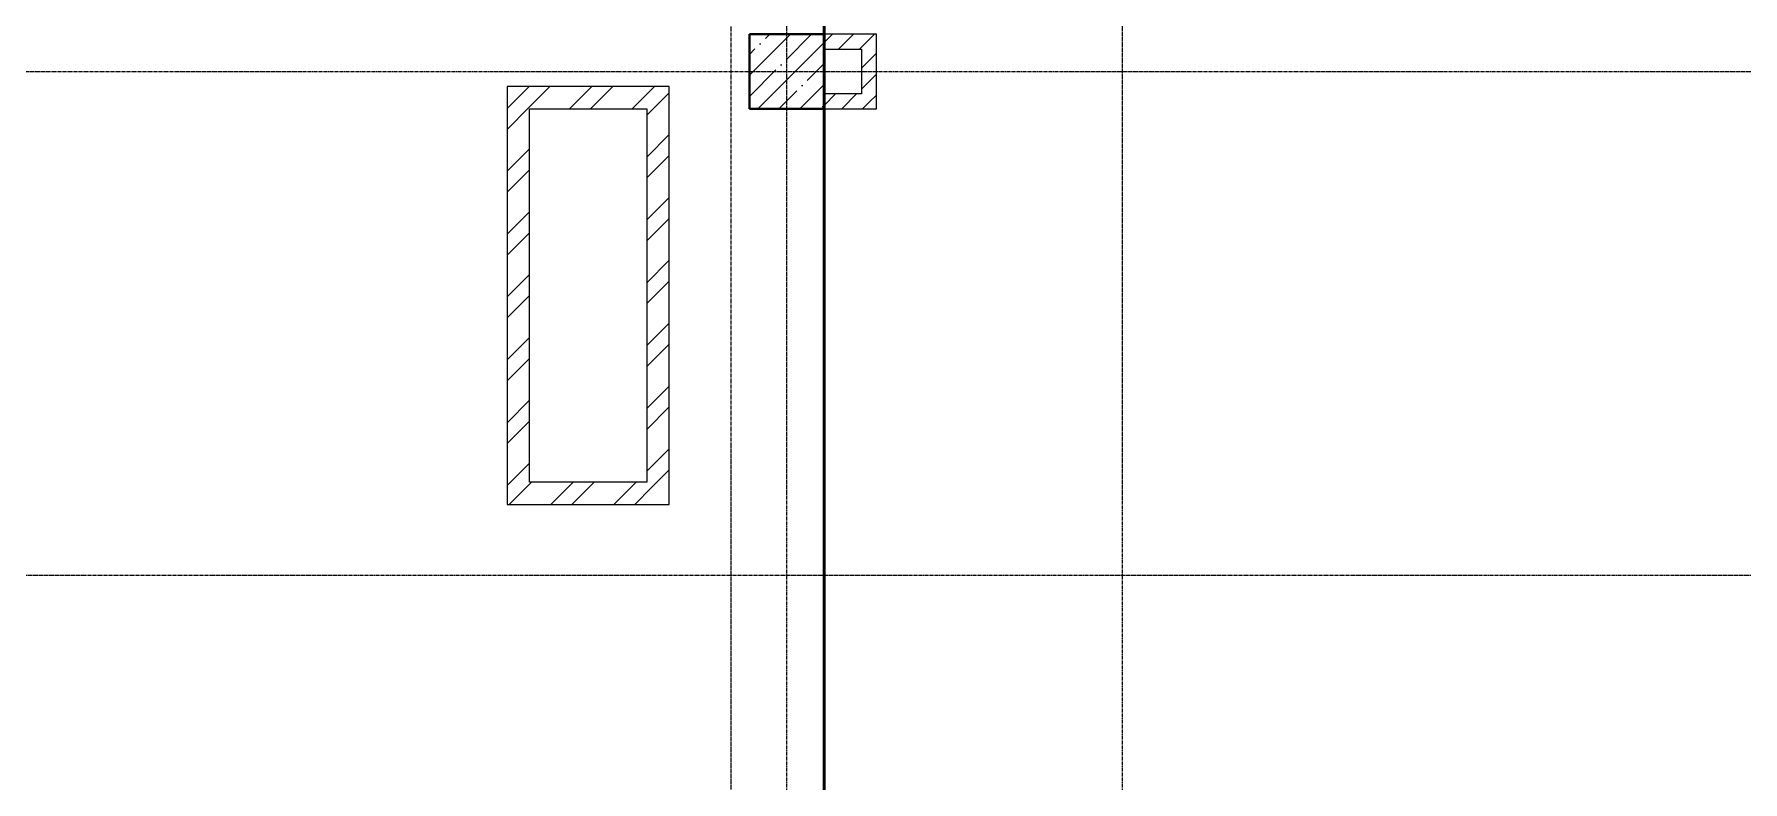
# Model space of a CAD drawing. Header units: millimetres. Extents: x -231292 to 573618, y -153144 to 564035.
# Drawn here: x 23148 to 32308, y -93251 to -89245 of the extents above; entities that cross this region are included whole.
import ezdxf

# ---------------------------------------------------------------- set-up
doc = ezdxf.new("R2010")
doc.units = ezdxf.units.MM
doc.linetypes.add('CENTER2', pattern=[28.575, 19.05, -3.175, 3.175, -3.175])
doc.linetypes.add('HIDDEN2', pattern=[4.7625, 3.175, -1.5875])
doc.layers.get('0').update_dxf_attribs({"color": 250})
for name, color, linetype, lineweight in [('АР_Колонны', 250, 'Continuous', 35), ('АР_Стены ЖБ', 250, 'Continuous', 35), ('АР_Стены кирпич', 250, 'Continuous', 20), ('АР_Стены ПЕНОблок', 250, 'Continuous', 20), ('АР_Штриховка', 250, 'Continuous', 0), ('РД_Оси_100', 250, 'Continuous', 0)]:
    doc.layers.add(name, color=color, linetype=linetype, lineweight=lineweight)
doc.layers.add('КР_Балки-0.5', color=60, linetype='Continuous', lineweight=50, plot=False)

# ---------------------------------------------------------------- blocks, each defined once
blk = doc.blocks.new('оси_рен')
at = {"layer": 'РД_Оси_100', "color": 251, "linetype": 'CENTER2', "true_color": 0x636466}
for p, q in [((1215752.916, 135558.25), (1215752.916, 223268.25)), ((1189697.958, 195313.25), (1241712.916, 195313.25))]:
    blk.add_line(p, q, dxfattribs=at)
for points in [[(1213652.916, 223268.25), (1213652.916, 135558.25)], [(1213952.916, 135558.25), (1213952.916, 223268.25)], [(1241712.916, 192613.25), (1189697.958, 192613.25)]]:
    blk.add_lwpolyline(points, dxfattribs=at)

msp = doc.modelspace()

# ---------------------------------------------------------------- hatches: boundary and pattern name
at = {"layer": 'АР_Штриховка', "linetype": 'Continuous', "lineweight": 5, "true_color": 0x000000}
h = msp.add_hatch(dxfattribs=at)
h.set_pattern_fill('ANSI35', color=18, scale=25, style=0)
h.set_pattern_definition([(45, (8883.46, -162345.28), (-112.2532, 112.2532), []), (45, (8995.71, -162345.28), (-112.2532, 112.2532), [198.4375, -39.6875, 0, -39.6875])])
h.paths.add_polyline_path([(26983.458, -89645.283), (27383.458, -89645.283), (27383.458, -89245.283), (26983.458, -89245.283)], flags=0)
at = {"layer": 'АР_Штриховка', "linetype": 'Continuous', "lineweight": 0, "ltscale": 0.5, "true_color": 0x000000}
h = msp.add_hatch(dxfattribs=at)
h.set_pattern_fill('ANSI31', color=18, scale=25, style=0)
h.set_pattern_definition([(45, (8883.46, -162345.28), (-56.1266, 56.1266), [])])
h.paths.add_polyline_path([(27383.459, -89245.283), (27383.459, -89325.283), (27583.441, -89325.283), (27663.441, -89245.283)], flags=0)
h = msp.add_hatch(dxfattribs=at)
h.set_pattern_fill('ANSI31', color=18, scale=25, style=0)
h.set_pattern_definition([(45, (8883.46, -162345.28), (-56.1266, 56.1266), [])])
h.paths.add_polyline_path([(27583.441, -89565.283), (27663.441, -89645.283), (27663.441, -89245.283), (27583.441, -89325.283)], flags=0)
at = {"layer": 'АР_Штриховка', "linetype": 'Continuous', "lineweight": 0, "true_color": 0x000000}
h = msp.add_hatch(dxfattribs=at)
h.set_pattern_fill('ANSI32', color=18, scale=25, style=0)
h.set_pattern_definition([(45, (8883.46, -162345.28), (-168.3798, 168.3798), []), (45, (8995.7, -162345.28), (-168.3798, 168.3798), [])])
h.paths.add_polyline_path([(25683.458, -89525.283), (25803.458, -89645.283), (26433.458, -89645.283), (26553.458, -89525.283)], flags=0)
at = {"layer": 'АР_Штриховка', "linetype": 'Continuous', "lineweight": 0, "ltscale": 0.5, "true_color": 0x000000}
h = msp.add_hatch(dxfattribs=at)
h.set_pattern_fill('ANSI31', color=18, scale=25, angle=360, style=0)
h.set_pattern_definition([(45, (8883.46, -162345.28), (-56.1266, 56.1266), [])])
h.paths.add_polyline_path([(27663.441, -89645.283), (27583.441, -89565.283), (27383.459, -89565.283), (27383.459, -89645.283)], flags=0)

# ---------------------------------------------------------------- linework, layer by layer
at = {"layer": 'АР_Колонны', "color": 18, "linetype": 'HIDDEN2', "lineweight": 25, "true_color": 0x000000}
for p, q in [((26983.458, -89245.283), (27383.458, -89245.283)), ((26983.458, -89645.283), (26983.458, -89245.283)), ((27383.458, -89245.283), (27383.458, -89645.283)), ((27383.458, -89645.283), (26983.458, -89645.283))]:
    msp.add_line(p, q, dxfattribs=at)
at = {"layer": 'АР_Колонны', "color": 18, "linetype": 'Continuous', "lineweight": 30, "true_color": 0x000000}
for p, q in [((27383.458, -89245.283), (26983.458, -89245.283)), ((26983.458, -89245.283), (26983.458, -89645.283)), ((27383.458, -89645.283), (27383.458, -89245.283)), ((26983.458, -89645.283), (27383.458, -89645.283))]:
    msp.add_line(p, q, dxfattribs=at)
at = {"layer": 'АР_Стены ЖБ', "color": 18, "linetype": 'Continuous', "lineweight": 40, "true_color": 0x000000}
for p, q in [((27383.458, -89245.283), (26983.458, -89245.283)), ((26983.458, -89245.283), (26983.458, -89645.283)), ((27383.458, -89645.283), (27383.458, -89245.283)), ((26983.458, -89645.283), (27383.458, -89645.283))]:
    msp.add_line(p, q, dxfattribs=at)
at = {"layer": 'АР_Стены кирпич', "color": 18, "linetype": 'Continuous', "lineweight": 25, "true_color": 0x000000}
for p, q in [((26553.458, -89525.283), (25683.458, -89525.283)), ((25683.458, -89525.283), (25683.458, -91765.283)), ((26553.458, -91765.283), (26553.458, -89525.283)), ((25803.458, -89645.283), (26433.458, -89645.283)), ((25803.458, -91645.283), (25803.458, -89645.283)), ((26433.458, -89645.283), (26433.458, -91645.283)), ((26433.458, -91645.283), (25803.458, -91645.283)), ((25683.458, -91765.283), (26553.458, -91765.283))]:
    msp.add_line(p, q, dxfattribs=at)
at = {"layer": 'АР_Стены ПЕНОблок', "color": 18, "linetype": 'Continuous', "lineweight": 20, "true_color": 0x000000}
for p, q in [((27383.459, -89245.283), (27383.459, -89325.283)), ((27663.441, -89245.283), (27383.459, -89245.283)), ((27663.441, -89645.283), (27663.441, -89245.283)), ((27383.459, -89325.283), (27583.441, -89325.283)), ((27583.441, -89325.283), (27583.441, -89565.283)), ((27583.441, -89565.283), (27383.459, -89565.283)), ((27383.459, -89565.283), (27383.459, -89645.283)), ((27383.459, -89645.283), (27663.441, -89645.283))]:
    msp.add_line(p, q, dxfattribs=at)
at = {"layer": 'АР_Штриховка', "color": 18, "linetype": 'Continuous', "lineweight": 0, "true_color": 0x000000}
for p, q in [((25683.458, -89643.188), (25742.411, -89584.236)), ((26433.458, -89678.961), (26553.458, -89558.961)), ((25683.458, -89755.442), (25798.537, -89640.362)), ((26433.458, -89903.467), (26553.458, -89783.467)), ((25683.458, -89979.948), (25803.458, -89859.948)), ((26433.458, -90015.721), (26553.458, -89895.721)), ((25683.458, -90092.201), (25803.458, -89972.201)), ((26433.458, -90240.227), (26553.458, -90120.227)), ((25683.458, -90316.708), (25803.458, -90196.708)), ((25683.458, -90428.961), (25803.458, -90308.961)), ((26433.458, -90352.48), (26553.458, -90232.48)), ((26433.458, -90576.987), (26553.458, -90456.987)), ((25683.458, -90653.467), (25803.458, -90533.467)), ((26433.458, -90689.24), (26553.458, -90569.24)), ((25683.458, -90765.721), (25803.458, -90645.721)), ((26433.458, -90913.746), (26553.458, -90793.746)), ((25683.458, -90990.227), (25803.458, -90870.227)), ((26433.458, -91025.999), (26553.458, -90905.999)), ((25683.458, -91102.48), (25803.458, -90982.48)), ((26433.458, -91250.506), (26553.458, -91130.506)), ((25683.458, -91326.987), (25803.458, -91206.987)), ((25683.458, -91439.24), (25803.458, -91319.24)), ((26433.458, -91362.759), (26553.458, -91242.759)), ((26433.458, -91587.265), (26553.458, -91467.265)), ((25683.458, -91663.746), (25803.458, -91543.746)), ((26460.576, -91672.401), (26553.458, -91579.519)), ((25694.175, -91765.283), (25814.175, -91645.283)), ((25918.681, -91765.283), (26038.681, -91645.283)), ((26030.934, -91765.283), (26150.934, -91645.283)), ((26255.441, -91765.283), (26375.441, -91645.283)), ((26367.694, -91765.283), (26460.576, -91672.401))]:
    msp.add_line(p, q, dxfattribs=at)
at = {"layer": 'КР_Балки-0.5', "color": 18, "ltscale": 200, "true_color": 0x000000}
msp.add_line((27383.458, -76275.283), (27383.458, -93370.283), dxfattribs=at)

# ---------------------------------------------------------------- block references
at = {"rotation": 359.999868838025}
msp.add_blockref('оси_рен', (-1186769.82, -284755.728), dxfattribs=at)

doc.saveas('drawing.dxf')
